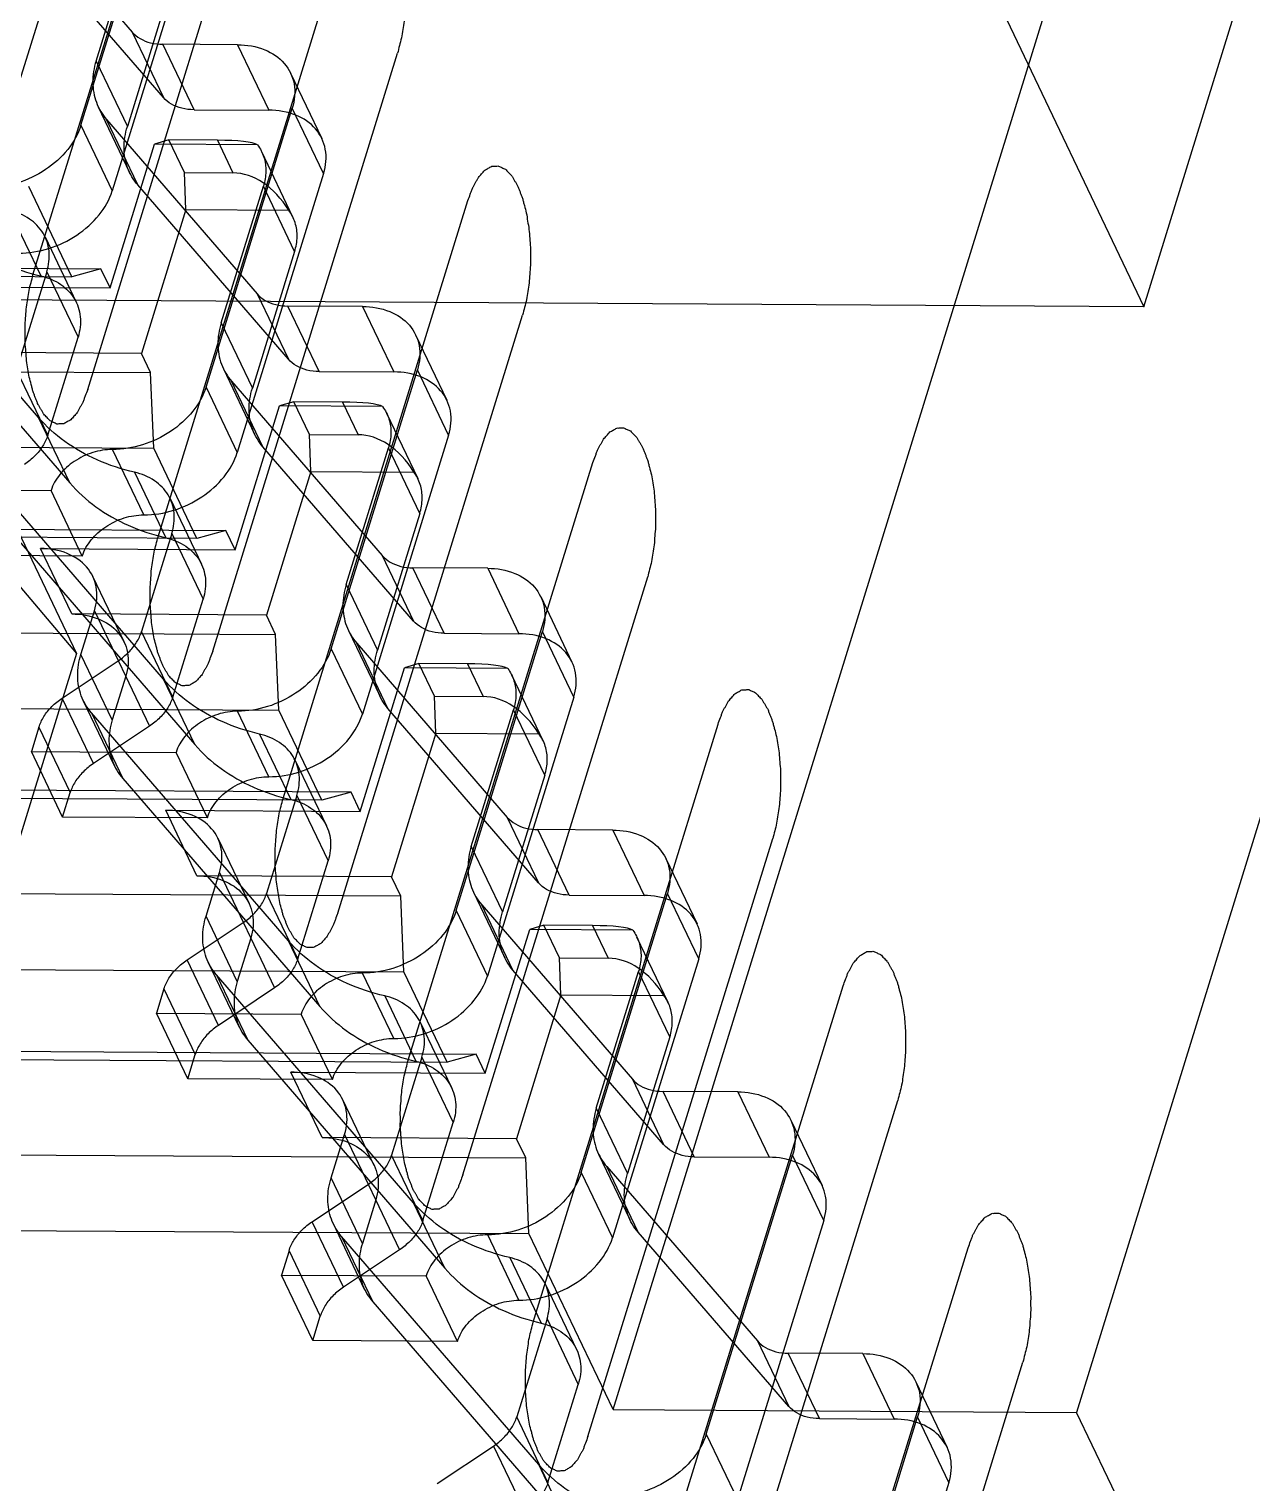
# Model space of a CAD drawing. Header units: millimetres. Extents: x 753 to 1632, y 352 to 973.
# Drawn here: x 1229.919 to 1232.242, y 770.289 to 773.05 of the extents above; entities that cross this region are included whole.
import ezdxf

# ---------------------------------------------------------------- set-up
doc = ezdxf.new("R2010")
doc.units = ezdxf.units.MM
doc.header["$LTSCALE"] = 30.734
doc.layers.get('0').update_dxf_attribs({"linetype": 'CONTINUOUS'})
doc.layers.add('CURVES', color=7, linetype='CONTINUOUS')

msp = doc.modelspace()

# ---------------------------------------------------------------- linework, layer by layer
at = {"color": 6, "linetype": 'Continuous'}
for p, q in [((1225.31857, 781.68507), (1230.00941, 771.86402)), ((1230.01792, 772.86768), (1230.18173, 773.39776)), ((1229.82897, 773.37598), (1230.11508, 773.04489)), ((1231.0284, 770.42807), (1231.925, 773.32946)), ((1230.17446, 772.92057), (1229.88835, 773.25166)), ((1230.0466, 772.98981), (1230.12681, 773.24936)), ((1230.24111, 773.27344), (1230.0773, 772.74336)), ((1229.97946, 773.20475), (1229.8951, 772.93175)), ((1231.73953, 773.14461), (1232.03642, 772.52303)), ((1230.18619, 773.12504), (1230.10598, 772.86549)), ((1232.03642, 772.52303), (1232.21749, 773.10898)), ((1230.11508, 773.04489), (1230.17446, 772.92057)), ((1230.31535, 773.02071), (1230.17331, 773.02155)), ((1230.23268, 772.89724), (1230.17331, 773.02155)), ((1230.31535, 773.02071), (1230.37473, 772.89639)), ((1230.0466, 772.98981), (1230.10598, 772.86549)), ((1230.41598, 772.96701), (1230.47536, 772.8427)), ((1230.05088, 772.90251), (1230.11025, 772.7782)), ((1230.23268, 772.89724), (1230.37473, 772.89639)), ((1230.25543, 772.37041), (1230.41924, 772.90049)), ((1230.47862, 772.77618), (1230.41924, 772.90049)), ((1230.01792, 772.86768), (1230.0773, 772.74336)), ((1230.06648, 772.87871), (1230.35259, 772.54762)), ((1230.12586, 772.75439), (1230.06648, 772.87871)), ((1230.18454, 772.83989), (1230.1576, 772.8318)), ((1230.27692, 772.83934), (1230.18454, 772.83989)), ((1230.21423, 772.77773), (1230.18454, 772.83989)), ((1230.27692, 772.83934), (1230.30661, 772.77718)), ((1230.07323, 772.5588), (1230.1576, 772.8318)), ((1230.35324, 772.83064), (1230.1576, 772.8318)), ((1230.42049, 772.69325), (1230.36112, 772.81757)), ((1230.41197, 772.4233), (1230.12586, 772.75439)), ((1230.21423, 772.77773), (1230.30661, 772.77718)), ((1230.21697, 772.70748), (1230.21423, 772.77773)), ((1230.28411, 772.49254), (1230.36432, 772.75209)), ((1230.47862, 772.77618), (1230.31481, 772.2461)), ((1230.4237, 772.62778), (1230.36432, 772.75209)), ((1229.93718, 772.31276), (1229.56277, 772.74604)), ((1230.00056, 772.58003), (1229.91864, 772.75153)), ((1229.88216, 772.70579), (1229.94153, 772.58147)), ((1230.21697, 772.70748), (1230.13261, 772.43448)), ((1230.21697, 772.70748), (1230.41262, 772.70632)), ((1229.94967, 772.65588), (1230.00905, 772.53156)), ((1223.64277, 772.61784), (1230.00056, 772.58003)), ((1223.69799, 772.63315), (1230.05578, 772.59533)), ((1229.62215, 772.62172), (1229.99656, 772.18845)), ((1230.4237, 772.62778), (1230.34349, 772.36822)), ((1229.95292, 772.58936), (1229.89539, 772.40318)), ((1229.95292, 772.58936), (1230.0123, 772.46504)), ((1230.05578, 772.59533), (1230.00056, 772.58003)), ((1230.07323, 772.5588), (1230.05578, 772.59533)), ((1232.03642, 772.52303), (1224.94723, 772.56519)), ((1229.70374, 772.561), (1230.07323, 772.5588)), ((1230.35259, 772.54762), (1230.41197, 772.4233)), ((1230.55287, 772.52344), (1230.41082, 772.52429)), ((1230.47019, 772.39997), (1230.41082, 772.52429)), ((1230.55287, 772.52344), (1230.61224, 772.39912)), ((1230.28411, 772.49254), (1230.34349, 772.36822)), ((1229.95477, 772.27886), (1230.0123, 772.46504)), ((1230.65349, 772.46975), (1230.71287, 772.34543)), ((1223.79227, 772.43576), (1230.15006, 772.39795)), ((1230.13261, 772.43448), (1229.76312, 772.43668)), ((1230.15006, 772.39795), (1230.13261, 772.43448)), ((1229.95477, 772.27886), (1229.89539, 772.40318)), ((1230.15615, 772.25426), (1230.15006, 772.39795)), ((1230.28839, 772.40524), (1230.34776, 772.28093)), ((1230.47019, 772.39997), (1230.61224, 772.39912)), ((1230.49294, 771.87314), (1230.65675, 772.40322)), ((1230.71613, 772.27891), (1230.65675, 772.40322)), ((1230.25543, 772.37041), (1230.31481, 772.2461)), ((1230.30399, 772.38144), (1230.5901, 772.05035)), ((1230.36337, 772.25712), (1230.30399, 772.38144)), ((1230.42206, 772.34262), (1230.39511, 772.33453)), ((1230.51443, 772.34207), (1230.42206, 772.34262)), ((1230.45174, 772.28046), (1230.42206, 772.34262)), ((1230.51443, 772.34207), (1230.54412, 772.27991)), ((1229.99656, 772.18845), (1229.93718, 772.31276)), ((1230.31074, 772.06153), (1230.39511, 772.33453)), ((1230.59076, 772.33337), (1230.39511, 772.33453)), ((1230.658, 772.19598), (1230.59863, 772.3203)), ((1223.79836, 772.29208), (1230.15615, 772.25426)), ((1230.64948, 771.92603), (1230.36337, 772.25712)), ((1230.45174, 772.28046), (1230.54412, 772.27991)), ((1230.45449, 772.21021), (1230.45174, 772.28046)), ((1230.52162, 771.99527), (1230.60183, 772.25482)), ((1230.71613, 772.27891), (1230.55232, 771.74883)), ((1230.66121, 772.13051), (1230.60183, 772.25482)), ((1230.17469, 771.8155), (1229.80028, 772.24877)), ((1230.13714, 772.12755), (1230.07777, 772.25187)), ((1230.23807, 772.08276), (1230.15615, 772.25426)), ((1230.11967, 772.20852), (1230.17904, 772.08421)), ((1230.45449, 772.21021), (1230.37012, 771.93721)), ((1230.45449, 772.21021), (1230.65013, 772.20905)), ((1229.68617, 772.17533), (1229.96104, 772.1737)), ((1230.02048, 772.04951), (1229.96111, 772.17383)), ((1230.18718, 772.15861), (1230.24656, 772.0343)), ((1230.23807, 772.08276), (1223.88028, 772.12058)), ((1223.9355, 772.13588), (1230.29329, 772.09806)), ((1229.85966, 772.12445), (1230.23407, 771.69118)), ((1230.66121, 772.13051), (1230.581, 771.87096)), ((1230.19043, 772.09209), (1230.1329, 771.90591)), ((1230.19043, 772.09209), (1230.24981, 771.96777)), ((1230.29329, 772.09806), (1230.23807, 772.08276)), ((1230.31074, 772.06153), (1230.29329, 772.09806)), ((1229.94126, 772.06373), (1230.31074, 772.06153)), ((1230.00063, 771.93941), (1229.94126, 772.06373)), ((1230.02041, 772.04938), (1229.74554, 772.05102)), ((1230.5901, 772.05035), (1230.64948, 771.92603)), ((1229.87396, 772.02452), (1230.00941, 771.86402)), ((1230.09968, 771.88656), (1230.0403, 772.01088)), ((1230.79038, 772.02617), (1230.64833, 772.02702)), ((1230.70771, 771.9027), (1230.64833, 772.02702)), ((1230.79038, 772.02617), (1230.84975, 771.90186)), ((1230.52162, 771.99527), (1230.581, 771.87096)), ((1230.19228, 771.78159), (1230.24981, 771.96777)), ((1230.891, 771.97248), (1230.95038, 771.84816)), ((1224.02978, 771.93849), (1230.38757, 771.90068)), ((1230.37012, 771.93721), (1230.00063, 771.93941)), ((1230.01792, 771.8626), (1230.0435, 771.9454)), ((1230.0435, 771.9454), (1230.14811, 771.72636)), ((1230.38757, 771.90068), (1230.37012, 771.93721)), ((1230.19228, 771.78159), (1230.1329, 771.90591)), ((1230.39367, 771.75699), (1230.38757, 771.90068)), ((1230.5259, 771.90798), (1230.58528, 771.78366)), ((1230.70771, 771.9027), (1230.84975, 771.90186)), ((1230.73045, 771.37588), (1230.89426, 771.90596)), ((1230.95364, 771.78164), (1230.89426, 771.90596)), ((1230.49294, 771.87314), (1230.55232, 771.74883)), ((1230.5415, 771.88417), (1230.82761, 771.55308)), ((1230.60088, 771.75986), (1230.5415, 771.88417)), ((1230.00941, 771.86402), (1229.83271, 771.29219)), ((1229.98215, 771.77957), (1230.08873, 771.85068)), ((1230.07729, 771.73828), (1230.01792, 771.8626)), ((1230.65957, 771.84535), (1230.63262, 771.83726)), ((1230.75194, 771.8448), (1230.65957, 771.84535)), ((1230.68926, 771.78319), (1230.65957, 771.84535)), ((1230.75194, 771.8448), (1230.78163, 771.78264)), ((1230.10288, 771.82109), (1230.07729, 771.73828)), ((1230.23407, 771.69118), (1230.17469, 771.8155)), ((1230.54826, 771.56426), (1230.63262, 771.83726)), ((1230.82827, 771.8361), (1230.63262, 771.83726)), ((1230.89552, 771.69871), (1230.83614, 771.82303)), ((1224.03588, 771.79481), (1230.39367, 771.75699)), ((1230.04153, 771.65525), (1229.98215, 771.77957)), ((1230.08157, 771.65099), (1230.02219, 771.7753)), ((1230.88699, 771.42876), (1230.60088, 771.75986)), ((1230.68926, 771.78319), (1230.78163, 771.78264)), ((1230.692, 771.71295), (1230.68926, 771.78319)), ((1230.95364, 771.78164), (1230.78983, 771.25156)), ((1230.4122, 771.31823), (1230.03779, 771.7515)), ((1230.03779, 771.7515), (1230.09717, 771.62718)), ((1230.37465, 771.63028), (1230.31528, 771.7546)), ((1230.47558, 771.58549), (1230.39367, 771.75699)), ((1230.75914, 771.498), (1230.83934, 771.75756)), ((1230.89872, 771.63324), (1230.83934, 771.75756)), ((1229.93798, 771.72434), (1229.92368, 771.67807)), ((1229.93798, 771.72434), (1229.99736, 771.60002)), ((1230.14811, 771.72636), (1230.04153, 771.65525)), ((1230.35718, 771.71125), (1230.41656, 771.58694)), ((1230.692, 771.71295), (1230.60763, 771.43994)), ((1230.692, 771.71295), (1230.88764, 771.71178)), ((1229.92368, 771.67807), (1230.19855, 771.67643)), ((1229.98306, 771.55375), (1229.92368, 771.67807)), ((1230.258, 771.55224), (1230.19862, 771.67656)), ((1230.42469, 771.66134), (1230.48407, 771.53703)), ((1230.47558, 771.58549), (1224.11779, 771.62331)), ((1230.53081, 771.60079), (1224.17302, 771.63861)), ((1230.09717, 771.62718), (1230.47158, 771.19391)), ((1230.89872, 771.63324), (1230.81851, 771.37369)), ((1229.98306, 771.55375), (1229.99736, 771.60002)), ((1230.42795, 771.59482), (1230.37041, 771.40864)), ((1230.42795, 771.59482), (1230.48732, 771.47051)), ((1230.53081, 771.60079), (1230.47558, 771.58549)), ((1230.54826, 771.56426), (1230.53081, 771.60079)), ((1230.17877, 771.56646), (1230.54826, 771.56426)), ((1230.23814, 771.44214), (1230.17877, 771.56646)), ((1232.26954, 771.5911), (1231.90852, 770.42283)), ((1230.25793, 771.55211), (1229.98306, 771.55375)), ((1230.82761, 771.55308), (1230.88699, 771.42876)), ((1230.27781, 771.51361), (1230.33719, 771.38929)), ((1231.02789, 771.5289), (1230.88584, 771.52975)), ((1230.94522, 771.40543), (1230.88584, 771.52975)), ((1231.02789, 771.5289), (1231.08727, 771.40459)), ((1230.75914, 771.498), (1230.81851, 771.37369)), ((1230.42979, 771.28432), (1230.48732, 771.47051)), ((1231.12852, 771.47521), (1231.18789, 771.35089)), ((1230.62508, 771.40341), (1224.26729, 771.44123)), ((1230.60763, 771.43994), (1230.23814, 771.44214)), ((1230.25543, 771.36533), (1230.28102, 771.44814)), ((1230.28102, 771.44814), (1230.38562, 771.22909)), ((1230.62508, 771.40341), (1230.60763, 771.43994)), ((1230.42979, 771.28432), (1230.37041, 771.40864)), ((1230.63118, 771.25972), (1230.62508, 771.40341)), ((1230.76341, 771.41071), (1230.82279, 771.28639)), ((1230.94522, 771.40543), (1231.08727, 771.40459)), ((1230.96796, 770.87861), (1231.13177, 771.40869)), ((1231.19115, 771.28437), (1231.13177, 771.40869)), ((1230.73045, 771.37588), (1230.78983, 771.25156)), ((1230.77901, 771.3869), (1231.06512, 771.05581)), ((1230.83839, 771.26259), (1230.77901, 771.3869)), ((1230.21966, 771.2823), (1230.32624, 771.35341)), ((1230.3148, 771.24101), (1230.25543, 771.36533)), ((1230.89708, 771.34808), (1230.87013, 771.33999)), ((1230.98945, 771.34753), (1230.89708, 771.34808)), ((1230.92677, 771.28592), (1230.89708, 771.34808)), ((1230.98945, 771.34753), (1231.01914, 771.28537)), ((1230.34039, 771.32382), (1230.3148, 771.24101)), ((1230.47158, 771.19391), (1230.4122, 771.31823)), ((1230.78577, 771.06699), (1230.87013, 771.33999)), ((1231.06578, 771.33883), (1230.87013, 771.33999)), ((1231.13303, 771.20144), (1231.07365, 771.32576)), ((1224.27339, 771.29754), (1230.63118, 771.25972)), ((1230.27904, 771.15798), (1230.21966, 771.2823)), ((1230.31908, 771.15372), (1230.2597, 771.27803)), ((1231.1245, 770.93149), (1230.83839, 771.26259)), ((1230.92677, 771.28592), (1231.01914, 771.28537)), ((1230.92951, 771.21568), (1230.92677, 771.28592)), ((1231.19115, 771.28437), (1231.02734, 770.75429)), ((1230.64971, 770.82096), (1230.2753, 771.25423)), ((1230.2753, 771.25423), (1230.33468, 771.12991)), ((1230.61217, 771.13302), (1230.55279, 771.25733)), ((1230.71309, 771.08822), (1230.63118, 771.25972)), ((1230.99665, 771.00074), (1231.07685, 771.26029)), ((1231.13623, 771.13597), (1231.07685, 771.26029)), ((1230.17549, 771.22707), (1230.16119, 771.1808)), ((1230.17549, 771.22707), (1230.23487, 771.10275)), ((1230.38562, 771.22909), (1230.27904, 771.15798)), ((1230.59469, 771.21399), (1230.65407, 771.08967)), ((1230.92951, 771.21568), (1230.84514, 770.94268)), ((1230.92951, 771.21568), (1231.12516, 771.21451)), ((1230.16119, 771.1808), (1230.43606, 771.17916)), ((1230.22057, 771.05648), (1230.16119, 771.1808)), ((1230.49551, 771.05497), (1230.43613, 771.17929)), ((1230.6622, 771.16408), (1230.72158, 771.03976)), ((1224.3553, 771.12604), (1230.71309, 771.08822)), ((1224.41053, 771.14134), (1230.76832, 771.10353)), ((1230.33468, 771.12991), (1230.70909, 770.69664)), ((1231.13623, 771.13597), (1231.05602, 770.87642)), ((1230.22057, 771.05648), (1230.23487, 771.10275)), ((1230.66546, 771.09755), (1230.60792, 770.91137)), ((1230.66546, 771.09755), (1230.72483, 770.97324)), ((1230.76832, 771.10353), (1230.71309, 771.08822)), ((1230.78577, 771.06699), (1230.76832, 771.10353)), ((1230.41628, 771.06919), (1230.78577, 771.06699)), ((1230.47566, 770.94487), (1230.41628, 771.06919)), ((1230.49544, 771.05485), (1230.22057, 771.05648)), ((1231.06512, 771.05581), (1231.1245, 770.93149)), ((1230.5747, 770.89202), (1230.51532, 771.01634)), ((1231.2654, 771.03164), (1231.12335, 771.03248)), ((1231.18273, 770.90816), (1231.12335, 771.03248)), ((1231.2654, 771.03164), (1231.32478, 770.90732)), ((1230.99665, 771.00074), (1231.05602, 770.87642)), ((1230.6673, 770.78705), (1230.72483, 770.97324)), ((1231.36603, 770.97794), (1231.4254, 770.85362)), ((1224.5048, 770.94396), (1230.86259, 770.90614)), ((1230.84514, 770.94268), (1230.47566, 770.94487)), ((1230.49294, 770.86806), (1230.51853, 770.95087)), ((1230.51853, 770.95087), (1230.62313, 770.73183)), ((1230.86259, 770.90614), (1230.84514, 770.94268)), ((1230.6673, 770.78705), (1230.60792, 770.91137)), ((1230.86869, 770.76245), (1230.86259, 770.90614)), ((1231.00092, 770.91344), (1231.0603, 770.78912)), ((1231.18273, 770.90816), (1231.32478, 770.90732)), ((1231.20548, 770.38134), (1231.36928, 770.91142)), ((1231.42866, 770.7871), (1231.36928, 770.91142)), ((1230.96796, 770.87861), (1231.02734, 770.75429)), ((1231.01652, 770.88964), (1231.30263, 770.55854)), ((1231.0759, 770.76532), (1231.01652, 770.88964)), ((1230.45717, 770.78503), (1230.56375, 770.85614)), ((1230.55232, 770.74375), (1230.49294, 770.86806)), ((1230.5779, 770.82655), (1230.55232, 770.74375)), ((1230.70909, 770.69664), (1230.64971, 770.82096)), ((1224.5109, 770.80027), (1230.86869, 770.76245)), ((1230.51655, 770.66071), (1230.45717, 770.78503)), ((1230.55659, 770.65645), (1230.49721, 770.78077)), ((1231.36201, 770.43423), (1231.0759, 770.76532)), ((1231.42866, 770.7871), (1231.26485, 770.25702)), ((1230.88722, 770.32369), (1230.51281, 770.75696)), ((1230.51281, 770.75696), (1230.57219, 770.63264)), ((1230.84968, 770.63575), (1230.7903, 770.76007)), ((1231.0284, 770.42807), (1230.86869, 770.76245)), ((1230.413, 770.7298), (1230.3987, 770.68353)), ((1230.413, 770.7298), (1230.47238, 770.60549)), ((1230.62313, 770.73183), (1230.51655, 770.66071)), ((1230.8322, 770.71672), (1230.89158, 770.5924)), ((1230.3987, 770.68353), (1230.67357, 770.68189)), ((1230.45808, 770.55921), (1230.3987, 770.68353)), ((1230.73302, 770.55771), (1230.67364, 770.68202)), ((1230.89971, 770.66681), (1230.95909, 770.54249)), ((1230.57219, 770.63264), (1230.9466, 770.19937)), ((1230.45808, 770.55921), (1230.47238, 770.60549)), ((1230.90297, 770.60029), (1230.84543, 770.4141)), ((1230.90297, 770.60029), (1230.96235, 770.47597)), ((1230.73295, 770.55758), (1230.45808, 770.55921)), ((1231.30263, 770.55854), (1231.36201, 770.43423)), ((1231.50291, 770.53437), (1231.36086, 770.53521)), ((1231.42024, 770.41089), (1231.36086, 770.53521)), ((1231.50291, 770.53437), (1231.56229, 770.41005)), ((1230.90481, 770.28979), (1230.96235, 770.47597)), ((1231.60354, 770.48067), (1231.66292, 770.35635)), ((1230.90481, 770.28979), (1230.84543, 770.4141)), ((1231.0284, 770.42807), (1231.90852, 770.42283)), ((1231.42024, 770.41089), (1231.56229, 770.41005)), ((1231.44299, 769.88407), (1231.60679, 770.41415)), ((1231.66617, 770.28983), (1231.60679, 770.41415)), ((1231.99759, 770.23636), (1231.90852, 770.42283)), ((1231.20548, 770.38134), (1231.26485, 770.25702)), ((1230.69468, 770.28776), (1230.80126, 770.35887)), ((1230.80126, 770.35887), (1230.86064, 770.23456)), ((1230.9466, 770.19937), (1230.88722, 770.32369)), ((1231.66617, 770.28983), (1231.50236, 769.75975))]:
    msp.add_line(p, q, dxfattribs=at)
for centre, major_axis, ratio, start_param, end_param in [((1230.19607, 772.81508), (0.16041, 0.01172), 0.1325221, 0.1918751, 1.0329437), ((1230.31483, 772.56644), (-0.01538, 0.2105), 0.6553394, -0.8928279, -0.0517592), ((1230.43358, 772.31781), (0.16041, 0.01172), 0.1325221, 0.1918751, 1.0329437), ((1230.55234, 772.06917), (-0.01538, 0.2105), 0.6553394, -0.8928279, -0.0517592), ((1230.6711, 771.82054), (0.16041, 0.01172), 0.1325221, 0.1918751, 1.0329437), ((1230.78985, 771.5719), (-0.01538, 0.2105), 0.6553394, -0.8928279, -0.0517592), ((1230.90861, 771.32327), (0.16041, 0.01172), 0.1325221, 0.1918751, 1.0329437), ((1231.02736, 771.07464), (-0.01538, 0.2105), 0.6553394, -0.8928279, -0.0517592)]:
    msp.add_ellipse(centre, major_axis=major_axis, ratio=ratio, start_param=start_param, end_param=end_param, dxfattribs=at)
for points, start_tangent, end_tangent in [([(1230.11508, 773.04489), (1230.13036, 773.03232), (1230.15022, 773.02437), (1230.17331, 773.02155)], (0.6538397, -0.7566331), (0.9999823, -0.0059479)), ([(1230.31535, 773.02071), (1230.36679, 773.01115), (1230.40409, 772.98515), (1230.42257, 772.9466), (1230.41924, 772.90049)], (0.9999823, -0.0059479), (-0.2952474, -0.9554208)), ([(1230.0466, 772.98981), (1230.04037, 772.94923), (1230.04715, 772.91133), (1230.06648, 772.87871)], (-0.2952474, -0.9554208), (0.6538397, -0.7566331)), ([(1230.23268, 772.89724), (1230.2096, 772.90005), (1230.18974, 772.90801), (1230.17446, 772.92057)], (-0.9999823, 0.0059479), (-0.6538397, 0.7566331)), ([(1230.47862, 772.77618), (1230.48195, 772.82228), (1230.46347, 772.86083), (1230.42617, 772.88683), (1230.37473, 772.89639)], (0.2952474, 0.9554208), (-0.9999823, 0.0059479)), ([(1230.01792, 772.86768), (1229.9928, 772.82171), (1229.9506, 772.78351), (1229.8974, 772.75805), (1229.84025, 772.74914)], (-0.2952474, -0.9554208), (-0.9999823, 0.0059479)), ([(1230.12586, 772.75439), (1230.10653, 772.78701), (1230.09975, 772.82491), (1230.10598, 772.86549)], (-0.6538397, 0.7566331), (0.2952474, 0.9554208)), ([(1230.35324, 772.83064), (1230.36522, 772.80712), (1230.36899, 772.78042), (1230.36432, 772.75209)], (0.5953939, -0.803434), (-0.2952474, -0.9554208)), ([(1229.89963, 772.62482), (1229.95677, 772.63373), (1230.00998, 772.6592), (1230.05218, 772.69739), (1230.0773, 772.74336)], (0.9999823, -0.0059479), (0.2952474, 0.9554208)), ([(1229.95292, 772.58936), (1229.95725, 772.62846), (1229.94583, 772.66298), (1229.92004, 772.68967), (1229.88216, 772.70579)], (0.2952474, 0.9554208), (-0.9737332, 0.2276921)), ([(1230.4237, 772.62778), (1230.42836, 772.6561), (1230.4246, 772.68281), (1230.41262, 772.70632)], (0.2952474, 0.9554208), (-0.5953939, 0.803434)), ([(1229.75905, 772.68572), (1229.80883, 772.64024), (1229.87033, 772.60512), (1229.94153, 772.58147)], (0.6538397, -0.7566331), (0.9737332, -0.2276921)), ([(1229.94153, 772.58147), (1229.97942, 772.56536), (1230.0052, 772.53866), (1230.01662, 772.50414), (1230.0123, 772.46504)], (0.9737332, -0.2276921), (-0.2952474, -0.9554208)), ([(1230.35259, 772.54762), (1230.36787, 772.53506), (1230.38774, 772.5271), (1230.41082, 772.52429)], (0.6538397, -0.7566331), (0.9999823, -0.0059479)), ([(1230.55287, 772.52344), (1230.6043, 772.51388), (1230.6416, 772.48788), (1230.66009, 772.44933), (1230.65675, 772.40322)], (0.9999823, -0.0059479), (-0.2952474, -0.9554208)), ([(1230.28411, 772.49254), (1230.27788, 772.45196), (1230.28466, 772.41406), (1230.30399, 772.38144)], (-0.2952474, -0.9554208), (0.6538397, -0.7566331)), ([(1230.47019, 772.39997), (1230.44711, 772.40278), (1230.42725, 772.41074), (1230.41197, 772.4233)], (-0.9999823, 0.0059479), (-0.6538397, 0.7566331)), ([(1230.71613, 772.27891), (1230.71946, 772.32501), (1230.70098, 772.36356), (1230.66368, 772.38957), (1230.61224, 772.39912)], (0.2952474, 0.9554208), (-0.9999823, 0.0059479)), ([(1230.25543, 772.37041), (1230.23031, 772.32444), (1230.18811, 772.28625), (1230.13491, 772.26078), (1230.07777, 772.25187)], (-0.2952474, -0.9554208), (-0.9999823, 0.0059479)), ([(1230.36337, 772.25712), (1230.34404, 772.28974), (1230.33726, 772.32764), (1230.34349, 772.36822)], (-0.6538397, 0.7566331), (0.2952474, 0.9554208)), ([(1230.11967, 772.20852), (1230.04846, 772.23216), (1229.98697, 772.26729), (1229.93718, 772.31276)], (-0.9737332, 0.2276921), (-0.6538397, 0.7566331)), ([(1230.59076, 772.33337), (1230.60273, 772.30985), (1230.6065, 772.28315), (1230.60183, 772.25482)], (0.5953939, -0.803434), (-0.2952474, -0.9554208)), ([(1229.95477, 772.27886), (1229.94535, 772.25861), (1229.93029, 772.23977), (1229.91059, 772.22363)], (-0.2952474, -0.9554208), (-0.8318392, -0.5550168)), ([(1230.07777, 772.25187), (1230.04025, 772.24602), (1230.00528, 772.22926), (1229.97759, 772.20416), (1229.96104, 772.17376)], (-0.9999823, 0.0059479), (-0.2918388, -0.9564675)), ([(1230.13714, 772.12755), (1230.19429, 772.13647), (1230.24749, 772.16193), (1230.28969, 772.20012), (1230.31481, 772.2461)], (0.9999823, -0.0059479), (0.2952474, 0.9554208)), ([(1230.19043, 772.09209), (1230.19476, 772.13119), (1230.18334, 772.16571), (1230.15755, 772.1924), (1230.11967, 772.20852)], (0.2952474, 0.9554208), (-0.9737332, 0.2276921)), ([(1230.66121, 772.13051), (1230.66588, 772.15883), (1230.66211, 772.18554), (1230.65013, 772.20905)], (0.2952474, 0.9554208), (-0.5953939, 0.803434)), ([(1229.99656, 772.18845), (1230.04634, 772.14297), (1230.10784, 772.10785), (1230.17904, 772.08421)], (0.6538397, -0.7566331), (0.9737332, -0.2276921)), ([(1230.02042, 772.04945), (1230.03712, 772.08003), (1230.06496, 772.10514), (1230.09989, 772.12179), (1230.13714, 772.12755)], (0.2918388, 0.9564675), (0.9999823, -0.0059479)), ([(1230.0435, 771.9454), (1230.04679, 771.99078), (1230.02859, 772.02873), (1229.99188, 772.05432), (1229.94126, 772.06373)], (0.2952474, 0.9554208), (-0.9999823, 0.0059479)), ([(1230.17904, 772.08421), (1230.21693, 772.06809), (1230.24272, 772.04139), (1230.25413, 772.00687), (1230.24981, 771.96777)], (0.9737332, -0.2276921), (-0.2952474, -0.9554208)), ([(1230.5901, 772.05035), (1230.60538, 772.03779), (1230.62525, 772.02983), (1230.64833, 772.02702)], (0.6538397, -0.7566331), (0.9999823, -0.0059479)), ([(1230.79038, 772.02617), (1230.84181, 772.01661), (1230.87911, 771.99061), (1230.8976, 771.95206), (1230.89426, 771.90596)], (0.9999823, -0.0059479), (-0.2952474, -0.9554208)), ([(1230.52162, 771.99527), (1230.51539, 771.95469), (1230.52217, 771.91679), (1230.5415, 771.88417)], (-0.2952474, -0.9554208), (0.6538397, -0.7566331)), ([(1230.00063, 771.93941), (1230.05126, 771.93), (1230.08797, 771.90441), (1230.10616, 771.86646), (1230.10288, 771.82109)], (0.9999823, -0.0059479), (-0.2952474, -0.9554208)), ([(1230.70771, 771.9027), (1230.68462, 771.90551), (1230.66476, 771.91347), (1230.64948, 771.92603)], (-0.9999823, 0.0059479), (-0.6538397, 0.7566331)), ([(1230.08873, 771.85068), (1230.10842, 771.86681), (1230.12349, 771.88565), (1230.1329, 771.90591)], (0.8318392, 0.5550168), (0.2952474, 0.9554208)), ([(1230.95364, 771.78164), (1230.95697, 771.82774), (1230.93849, 771.8663), (1230.90119, 771.8923), (1230.84975, 771.90186)], (0.2952474, 0.9554208), (-0.9999823, 0.0059479)), ([(1230.49294, 771.87314), (1230.46782, 771.82717), (1230.42562, 771.78898), (1230.37242, 771.76352), (1230.31528, 771.7546)], (-0.2952474, -0.9554208), (-0.9999823, 0.0059479)), ([(1230.60088, 771.75986), (1230.58155, 771.79247), (1230.57477, 771.83037), (1230.581, 771.87096)], (-0.6538397, 0.7566331), (0.2952474, 0.9554208)), ([(1230.03779, 771.7515), (1230.01846, 771.78412), (1230.01168, 771.82202), (1230.01792, 771.8626)], (-0.6538397, 0.7566331), (0.2952474, 0.9554208)), ([(1230.35718, 771.71125), (1230.28597, 771.7349), (1230.22448, 771.77002), (1230.17469, 771.8155)], (-0.9737332, 0.2276921), (-0.6538397, 0.7566331)), ([(1230.82827, 771.8361), (1230.84024, 771.81259), (1230.84401, 771.78588), (1230.83934, 771.75756)], (0.5953939, -0.803434), (-0.2952474, -0.9554208)), ([(1229.93798, 771.72434), (1229.94739, 771.74459), (1229.96246, 771.76343), (1229.98215, 771.77957)], (0.2952474, 0.9554208), (0.8318392, 0.5550168)), ([(1230.19228, 771.78159), (1230.18287, 771.76134), (1230.1678, 771.7425), (1230.14811, 771.72636)], (-0.2952474, -0.9554208), (-0.8318392, -0.5550168)), ([(1230.07729, 771.73828), (1230.07106, 771.6977), (1230.07784, 771.6598), (1230.09717, 771.62718)], (-0.2952474, -0.9554208), (0.6538397, -0.7566331)), ([(1230.31528, 771.7546), (1230.27777, 771.74875), (1230.24279, 771.73199), (1230.2151, 771.70689), (1230.19855, 771.6765)], (-0.9999823, 0.0059479), (-0.2918388, -0.9564675)), ([(1230.37465, 771.63028), (1230.4318, 771.6392), (1230.485, 771.66466), (1230.5272, 771.70285), (1230.55232, 771.74883)], (0.9999823, -0.0059479), (0.2952474, 0.9554208)), ([(1230.42795, 771.59482), (1230.43227, 771.63392), (1230.42085, 771.66844), (1230.39506, 771.69514), (1230.35718, 771.71125)], (0.2952474, 0.9554208), (-0.9737332, 0.2276921)), ([(1230.89872, 771.63324), (1230.90339, 771.66156), (1230.89962, 771.68827), (1230.88764, 771.71178)], (0.2952474, 0.9554208), (-0.5953939, 0.803434)), ([(1230.23407, 771.69118), (1230.28386, 771.64571), (1230.34535, 771.61058), (1230.41656, 771.58694)], (0.6538397, -0.7566331), (0.9737332, -0.2276921)), ([(1230.04153, 771.65525), (1230.02184, 771.63912), (1230.00677, 771.62028), (1229.99736, 771.60002)], (-0.8318392, -0.5550168), (-0.2952474, -0.9554208)), ([(1230.25793, 771.55218), (1230.27463, 771.58276), (1230.30247, 771.60787), (1230.3374, 771.62452), (1230.37465, 771.63028)], (0.2918388, 0.9564675), (0.9999823, -0.0059479)), ([(1230.28102, 771.44814), (1230.2843, 771.49351), (1230.2661, 771.53146), (1230.22939, 771.55705), (1230.17877, 771.56646)], (0.2952474, 0.9554208), (-0.9999823, 0.0059479)), ([(1230.41656, 771.58694), (1230.45444, 771.57082), (1230.48023, 771.54412), (1230.49165, 771.5096), (1230.48732, 771.47051)], (0.9737332, -0.2276921), (-0.2952474, -0.9554208)), ([(1230.82761, 771.55308), (1230.8429, 771.54052), (1230.86276, 771.53256), (1230.88584, 771.52975)], (0.6538397, -0.7566331), (0.9999823, -0.0059479)), ([(1231.02789, 771.5289), (1231.07932, 771.51935), (1231.11662, 771.49334), (1231.13511, 771.45479), (1231.13177, 771.40869)], (0.9999823, -0.0059479), (-0.2952474, -0.9554208)), ([(1230.75914, 771.498), (1230.7529, 771.45742), (1230.75968, 771.41952), (1230.77901, 771.3869)], (-0.2952474, -0.9554208), (0.6538397, -0.7566331)), ([(1230.23814, 771.44214), (1230.28877, 771.43273), (1230.32548, 771.40714), (1230.34368, 771.36919), (1230.34039, 771.32382)], (0.9999823, -0.0059479), (-0.2952474, -0.9554208)), ([(1230.94522, 771.40543), (1230.92214, 771.40824), (1230.90227, 771.4162), (1230.88699, 771.42876)], (-0.9999823, 0.0059479), (-0.6538397, 0.7566331)), ([(1230.32624, 771.35341), (1230.34593, 771.36955), (1230.361, 771.38839), (1230.37041, 771.40864)], (0.8318392, 0.5550168), (0.2952474, 0.9554208)), ([(1231.19115, 771.28437), (1231.19449, 771.33047), (1231.176, 771.36903), (1231.1387, 771.39503), (1231.08727, 771.40459)], (0.2952474, 0.9554208), (-0.9999823, 0.0059479)), ([(1230.73045, 771.37588), (1230.70534, 771.3299), (1230.66313, 771.29171), (1230.60993, 771.26625), (1230.55279, 771.25733)], (-0.2952474, -0.9554208), (-0.9999823, 0.0059479)), ([(1230.83839, 771.26259), (1230.81906, 771.29521), (1230.81228, 771.3331), (1230.81851, 771.37369)], (-0.6538397, 0.7566331), (0.2952474, 0.9554208)), ([(1230.2753, 771.25423), (1230.25597, 771.28685), (1230.24919, 771.32475), (1230.25543, 771.36533)], (-0.6538397, 0.7566331), (0.2952474, 0.9554208)), ([(1230.59469, 771.21399), (1230.52348, 771.23763), (1230.46199, 771.27275), (1230.4122, 771.31823)], (-0.9737332, 0.2276921), (-0.6538397, 0.7566331)), ([(1231.06578, 771.33883), (1231.07775, 771.31532), (1231.08152, 771.28861), (1231.07685, 771.26029)], (0.5953939, -0.803434), (-0.2952474, -0.9554208)), ([(1230.17549, 771.22707), (1230.1849, 771.24733), (1230.19997, 771.26617), (1230.21966, 771.2823)], (0.2952474, 0.9554208), (0.8318392, 0.5550168)), ([(1230.42979, 771.28432), (1230.42038, 771.26407), (1230.40531, 771.24523), (1230.38562, 771.22909)], (-0.2952474, -0.9554208), (-0.8318392, -0.5550168)), ([(1230.3148, 771.24101), (1230.30857, 771.20043), (1230.31535, 771.16253), (1230.33468, 771.12991)], (-0.2952474, -0.9554208), (0.6538397, -0.7566331)), ([(1230.55279, 771.25733), (1230.51528, 771.25148), (1230.4803, 771.23472), (1230.45261, 771.20963), (1230.43606, 771.17923)], (-0.9999823, 0.0059479), (-0.2918388, -0.9564675)), ([(1230.61217, 771.13302), (1230.66931, 771.14193), (1230.72251, 771.16739), (1230.76471, 771.20559), (1230.78983, 771.25156)], (0.9999823, -0.0059479), (0.2952474, 0.9554208)), ([(1230.66546, 771.09755), (1230.66978, 771.13665), (1230.65836, 771.17117), (1230.63257, 771.19787), (1230.59469, 771.21399)], (0.2952474, 0.9554208), (-0.9737332, 0.2276921)), ([(1231.13623, 771.13597), (1231.1409, 771.16429), (1231.13713, 771.191), (1231.12516, 771.21451)], (0.2952474, 0.9554208), (-0.5953939, 0.803434)), ([(1230.47158, 771.19391), (1230.52137, 771.14844), (1230.58286, 771.11331), (1230.65407, 771.08967)], (0.6538397, -0.7566331), (0.9737332, -0.2276921)), ([(1230.27904, 771.15798), (1230.25935, 771.14185), (1230.24428, 771.12301), (1230.23487, 771.10275)], (-0.8318392, -0.5550168), (-0.2952474, -0.9554208)), ([(1230.49544, 771.05491), (1230.51214, 771.08549), (1230.53998, 771.1106), (1230.57491, 771.12725), (1230.61217, 771.13302)], (0.2918388, 0.9564675), (0.9999823, -0.0059479)), ([(1230.51853, 770.95087), (1230.52181, 770.99624), (1230.50362, 771.03419), (1230.4669, 771.05978), (1230.41628, 771.06919)], (0.2952474, 0.9554208), (-0.9999823, 0.0059479)), ([(1230.65407, 771.08967), (1230.69195, 771.07355), (1230.71774, 771.04685), (1230.72916, 771.01233), (1230.72483, 770.97324)], (0.9737332, -0.2276921), (-0.2952474, -0.9554208)), ([(1231.06512, 771.05581), (1231.08041, 771.04325), (1231.10027, 771.03529), (1231.12335, 771.03248)], (0.6538397, -0.7566331), (0.9999823, -0.0059479)), ([(1231.2654, 771.03164), (1231.31683, 771.02208), (1231.35413, 770.99608), (1231.37262, 770.95752), (1231.36928, 770.91142)], (0.9999823, -0.0059479), (-0.2952474, -0.9554208)), ([(1230.99665, 771.00074), (1230.99041, 770.96015), (1230.99719, 770.92225), (1231.01652, 770.88964)], (-0.2952474, -0.9554208), (0.6538397, -0.7566331)), ([(1230.47566, 770.94487), (1230.52628, 770.93546), (1230.56299, 770.90987), (1230.58119, 770.87193), (1230.5779, 770.82655)], (0.9999823, -0.0059479), (-0.2952474, -0.9554208)), ([(1231.18273, 770.90816), (1231.15965, 770.91097), (1231.13978, 770.91893), (1231.1245, 770.93149)], (-0.9999823, 0.0059479), (-0.6538397, 0.7566331)), ([(1230.56375, 770.85614), (1230.58344, 770.87228), (1230.59851, 770.89112), (1230.60792, 770.91137)], (0.8318392, 0.5550168), (0.2952474, 0.9554208)), ([(1231.42866, 770.7871), (1231.432, 770.8332), (1231.41351, 770.87176), (1231.37621, 770.89776), (1231.32478, 770.90732)], (0.2952474, 0.9554208), (-0.9999823, 0.0059479)), ([(1230.96796, 770.87861), (1230.94285, 770.83263), (1230.90065, 770.79444), (1230.84744, 770.76898), (1230.7903, 770.76007)], (-0.2952474, -0.9554208), (-0.9999823, 0.0059479)), ([(1231.0759, 770.76532), (1231.05657, 770.79794), (1231.04979, 770.83584), (1231.05602, 770.87642)], (-0.6538397, 0.7566331), (0.2952474, 0.9554208)), ([(1230.51281, 770.75696), (1230.49348, 770.78958), (1230.4867, 770.82748), (1230.49294, 770.86806)], (-0.6538397, 0.7566331), (0.2952474, 0.9554208)), ([(1230.8322, 770.71672), (1230.76099, 770.74036), (1230.6995, 770.77549), (1230.64971, 770.82096)], (-0.9737332, 0.2276921), (-0.6538397, 0.7566331)), ([(1230.413, 770.7298), (1230.42241, 770.75006), (1230.43748, 770.7689), (1230.45717, 770.78503)], (0.2952474, 0.9554208), (0.8318392, 0.5550168)), ([(1230.6673, 770.78705), (1230.65789, 770.7668), (1230.64282, 770.74796), (1230.62313, 770.73183)], (-0.2952474, -0.9554208), (-0.8318392, -0.5550168)), ([(1230.55232, 770.74375), (1230.54608, 770.70316), (1230.55286, 770.66526), (1230.57219, 770.63264)], (-0.2952474, -0.9554208), (0.6538397, -0.7566331)), ([(1230.7903, 770.76007), (1230.75279, 770.75422), (1230.71782, 770.73745), (1230.69012, 770.71236), (1230.67357, 770.68196)], (-0.9999823, 0.0059479), (-0.2918388, -0.9564675)), ([(1230.84968, 770.63575), (1230.90682, 770.64466), (1230.96002, 770.67012), (1231.00222, 770.70832), (1231.02734, 770.75429)], (0.9999823, -0.0059479), (0.2952474, 0.9554208)), ([(1230.90297, 770.60029), (1230.90729, 770.63938), (1230.89587, 770.6739), (1230.87008, 770.7006), (1230.8322, 770.71672)], (0.2952474, 0.9554208), (-0.9737332, 0.2276921)), ([(1230.70909, 770.69664), (1230.75888, 770.65117), (1230.82037, 770.61604), (1230.89158, 770.5924)], (0.6538397, -0.7566331), (0.9737332, -0.2276921)), ([(1230.51655, 770.66071), (1230.49686, 770.64458), (1230.48179, 770.62574), (1230.47238, 770.60549)], (-0.8318392, -0.5550168), (-0.2952474, -0.9554208)), ([(1230.73295, 770.55764), (1230.74965, 770.58823), (1230.77749, 770.61333), (1230.81242, 770.62998), (1230.84968, 770.63575)], (0.2918388, 0.9564675), (0.9999823, -0.0059479)), ([(1230.89158, 770.5924), (1230.92946, 770.57628), (1230.95525, 770.54958), (1230.96667, 770.51507), (1230.96235, 770.47597)], (0.9737332, -0.2276921), (-0.2952474, -0.9554208)), ([(1231.30263, 770.55854), (1231.31792, 770.54598), (1231.33778, 770.53802), (1231.36086, 770.53521)], (0.6538397, -0.7566331), (0.9999823, -0.0059479)), ([(1231.50291, 770.53437), (1231.55434, 770.52481), (1231.59165, 770.49881), (1231.61013, 770.46025), (1231.60679, 770.41415)], (0.9999823, -0.0059479), (-0.2952474, -0.9554208)), ([(1231.42024, 770.41089), (1231.39716, 770.41371), (1231.3773, 770.42166), (1231.36201, 770.43423)], (-0.9999823, 0.0059479), (-0.6538397, 0.7566331)), ([(1230.80126, 770.35887), (1230.82095, 770.37501), (1230.83602, 770.39385), (1230.84543, 770.4141)], (0.8318392, 0.5550168), (0.2952474, 0.9554208)), ([(1231.66617, 770.28983), (1231.66951, 770.33594), (1231.65102, 770.37449), (1231.61372, 770.40049), (1231.56229, 770.41005)], (0.2952474, 0.9554208), (-0.9999823, 0.0059479)), ([(1231.20548, 770.38134), (1231.18036, 770.33537), (1231.13816, 770.29717), (1231.08495, 770.27171), (1231.02781, 770.2628)], (-0.2952474, -0.9554208), (-0.9999823, 0.0059479)), ([(1231.06971, 770.21945), (1230.99851, 770.24309), (1230.93701, 770.27822), (1230.88722, 770.32369)], (-0.9737332, 0.2276921), (-0.6538397, 0.7566331)), ([(1230.90481, 770.28979), (1230.8954, 770.26953), (1230.88033, 770.25069), (1230.86064, 770.23456)], (-0.2952474, -0.9554208), (-0.8318392, -0.5550168))]:
    msp.add_spline(points, degree=3, dxfattribs=dict(at, start_tangent=start_tangent, end_tangent=end_tangent))
at = {"layer": 'CURVES', "color": 4, "linetype": 'Continuous'}
for p, q in [((1229.92672, 772.58342), (1230.27772, 773.71925)), ((1230.03063, 772.36587), (1230.38163, 773.50169)), ((1230.16423, 772.08616), (1230.51523, 773.22198)), ((1230.26814, 771.8686), (1230.61914, 773.00442)), ((1230.40174, 771.58889), (1230.75274, 772.72471)), ((1230.50565, 771.37133), (1230.85665, 772.50716)), ((1230.63925, 771.09162), (1230.99025, 772.22744)), ((1230.74316, 770.87406), (1231.09416, 772.00989)), ((1230.87676, 770.59435), (1231.22776, 771.73017)), ((1230.98068, 770.37679), (1231.33167, 771.51262)), ((1231.11428, 770.09708), (1231.46527, 771.23291)), ((1231.21819, 769.87953), (1231.56918, 771.01535)), ((1231.35179, 769.59981), (1231.70278, 770.73564)), ((1231.4557, 769.38226), (1231.80669, 770.51808))]:
    msp.add_line(p, q, dxfattribs=at)
for points, start_tangent, end_tangent in [([(1230.51523, 773.22198), (1230.51984, 773.23426), (1230.52214, 773.2404), (1230.52445, 773.24653), (1230.52716, 773.2514), (1230.52987, 773.25627), (1230.53258, 773.26114), (1230.53529, 773.26601), (1230.53831, 773.26942), (1230.54132, 773.27284), (1230.54434, 773.27625), (1230.54735, 773.27967), (1230.55061, 773.28151), (1230.55388, 773.28336), (1230.55714, 773.2852), (1230.5604, 773.28705), (1230.56367, 773.2872), (1230.56694, 773.28734), (1230.57021, 773.28748), (1230.57348, 773.28763), (1230.57669, 773.28611), (1230.5799, 773.28459), (1230.58311, 773.28308), (1230.58633, 773.28156), (1230.58935, 773.27844), (1230.59238, 773.27532), (1230.59541, 773.2722), (1230.59844, 773.26908), (1230.60122, 773.26438), (1230.60399, 773.25968), (1230.60677, 773.25498), (1230.60954, 773.25028), (1230.61187, 773.24435), (1230.61419, 773.23841), (1230.61651, 773.23248), (1230.61883, 773.22655), (1230.62066, 773.21953), (1230.62249, 773.21252), (1230.62615, 773.19849), (1230.62868, 773.18284), (1230.63122, 773.16718), (1230.63255, 773.1502), (1230.63388, 773.13322), (1230.6339, 773.11614), (1230.63392, 773.09907), (1230.63268, 773.08226), (1230.63143, 773.06546), (1230.62896, 773.04956), (1230.62649, 773.03367), (1230.62281, 773.01905), (1230.61914, 773.00442)], (0.3514462, 0.9362081), (-0.243713, -0.9698474)), ([(1230.75274, 772.72471), (1230.75735, 772.73699), (1230.75965, 772.74313), (1230.76196, 772.74927), (1230.76467, 772.75413), (1230.76738, 772.759), (1230.77009, 772.76387), (1230.7728, 772.76874), (1230.77582, 772.77216), (1230.77883, 772.77557), (1230.78185, 772.77898), (1230.78486, 772.7824), (1230.78812, 772.78424), (1230.79139, 772.78609), (1230.79465, 772.78794), (1230.79791, 772.78978), (1230.80118, 772.78993), (1230.80445, 772.79007), (1230.80772, 772.79021), (1230.81099, 772.79036), (1230.8142, 772.78884), (1230.81742, 772.78733), (1230.82063, 772.78581), (1230.82384, 772.78429), (1230.82687, 772.78117), (1230.82989, 772.77805), (1230.83292, 772.77493), (1230.83595, 772.77181), (1230.83873, 772.76711), (1230.8415, 772.76241), (1230.84428, 772.75771), (1230.84706, 772.75302), (1230.84938, 772.74708), (1230.8517, 772.74115), (1230.85402, 772.73521), (1230.85634, 772.72928), (1230.85817, 772.72226), (1230.86, 772.71525), (1230.86366, 772.70122), (1230.86619, 772.68557), (1230.86873, 772.66992), (1230.87006, 772.65293), (1230.87139, 772.63595), (1230.87141, 772.61887), (1230.87143, 772.6018), (1230.87019, 772.58499), (1230.86894, 772.56819), (1230.86647, 772.55229), (1230.864, 772.5364), (1230.86032, 772.52178), (1230.85665, 772.50716)], (0.3514462, 0.9362081), (-0.243713, -0.9698474)), ([(1230.03063, 772.36587), (1230.02602, 772.35359), (1230.02372, 772.34745), (1230.02141, 772.34131), (1230.0187, 772.33645), (1230.01599, 772.33158), (1230.01328, 772.32671), (1230.01057, 772.32184), (1230.00755, 772.31842), (1230.00454, 772.31501), (1230.00152, 772.3116), (1229.99851, 772.30818), (1229.99525, 772.30634), (1229.99198, 772.30449), (1229.98872, 772.30264), (1229.98546, 772.3008), (1229.98219, 772.30065), (1229.97892, 772.30051), (1229.97565, 772.30037), (1229.97238, 772.30022), (1229.96917, 772.30174), (1229.96596, 772.30325), (1229.96274, 772.30477), (1229.95953, 772.30629), (1229.9565, 772.30941), (1229.95348, 772.31253), (1229.95045, 772.31565), (1229.94742, 772.31877), (1229.94464, 772.32347), (1229.94187, 772.32817), (1229.93909, 772.33287), (1229.93631, 772.33756), (1229.93399, 772.3435), (1229.93167, 772.34943), (1229.92935, 772.35537), (1229.92703, 772.3613), (1229.9252, 772.36832), (1229.92337, 772.37533), (1229.91971, 772.38936), (1229.91718, 772.40501), (1229.91464, 772.42066), (1229.91331, 772.43765), (1229.91198, 772.45463), (1229.91196, 772.47171), (1229.91194, 772.48878), (1229.91318, 772.50559), (1229.91443, 772.52239), (1229.9169, 772.53829), (1229.91937, 772.55418), (1229.92305, 772.5688), (1229.92672, 772.58342)], (-0.3514462, -0.9362081), (0.243713, 0.9698474)), ([(1230.99025, 772.22744), (1230.99486, 772.23972), (1230.99716, 772.24586), (1230.99947, 772.252), (1231.00218, 772.25687), (1231.00489, 772.26173), (1231.0076, 772.2666), (1231.01031, 772.27147), (1231.01333, 772.27489), (1231.01634, 772.2783), (1231.01936, 772.28171), (1231.02237, 772.28513), (1231.02564, 772.28697), (1231.0289, 772.28882), (1231.03216, 772.29067), (1231.03542, 772.29251), (1231.03869, 772.29266), (1231.04196, 772.2928), (1231.04523, 772.29295), (1231.0485, 772.29309), (1231.05172, 772.29157), (1231.05493, 772.29006), (1231.05814, 772.28854), (1231.06135, 772.28702), (1231.06438, 772.2839), (1231.0674, 772.28078), (1231.07043, 772.27766), (1231.07346, 772.27454), (1231.07624, 772.26984), (1231.07901, 772.26515), (1231.08179, 772.26045), (1231.08457, 772.25575), (1231.08689, 772.24981), (1231.08921, 772.24388), (1231.09153, 772.23794), (1231.09385, 772.23201), (1231.09568, 772.22499), (1231.09751, 772.21798), (1231.10117, 772.20395), (1231.10371, 772.1883), (1231.10624, 772.17265), (1231.10757, 772.15566), (1231.1089, 772.13868), (1231.10892, 772.12161), (1231.10895, 772.10453), (1231.1077, 772.08773), (1231.10645, 772.07092), (1231.10398, 772.05502), (1231.10151, 772.03913), (1231.09783, 772.02451), (1231.09416, 772.00989)], (0.3514462, 0.9362081), (-0.243713, -0.9698474)), ([(1230.26814, 771.8686), (1230.26353, 771.85632), (1230.26123, 771.85018), (1230.25892, 771.84405), (1230.25621, 771.83918), (1230.2535, 771.83431), (1230.25079, 771.82944), (1230.24808, 771.82457), (1230.24506, 771.82116), (1230.24205, 771.81774), (1230.23903, 771.81433), (1230.23602, 771.81091), (1230.23276, 771.80907), (1230.2295, 771.80722), (1230.22623, 771.80538), (1230.22297, 771.80353), (1230.2197, 771.80338), (1230.21643, 771.80324), (1230.21316, 771.8031), (1230.20989, 771.80295), (1230.20668, 771.80447), (1230.20347, 771.80599), (1230.20026, 771.8075), (1230.19704, 771.80902), (1230.19402, 771.81214), (1230.19099, 771.81526), (1230.18796, 771.81838), (1230.18493, 771.8215), (1230.18215, 771.8262), (1230.17938, 771.8309), (1230.1766, 771.8356), (1230.17383, 771.8403), (1230.1715, 771.84623), (1230.16918, 771.85217), (1230.16686, 771.8581), (1230.16454, 771.86403), (1230.16271, 771.87105), (1230.16088, 771.87806), (1230.15722, 771.89209), (1230.15469, 771.90774), (1230.15215, 771.9234), (1230.15082, 771.94038), (1230.14949, 771.95736), (1230.14947, 771.97444), (1230.14945, 771.99151), (1230.15069, 772.00832), (1230.15194, 772.02512), (1230.15441, 772.04102), (1230.15688, 772.05691), (1230.16056, 772.07153), (1230.16423, 772.08616)], (-0.3514462, -0.9362081), (0.243713, 0.9698474)), ([(1231.22776, 771.73017), (1231.23237, 771.74245), (1231.23467, 771.74859), (1231.23698, 771.75473), (1231.23969, 771.7596), (1231.2424, 771.76447), (1231.24511, 771.76934), (1231.24782, 771.7742), (1231.25084, 771.77762), (1231.25385, 771.78103), (1231.25687, 771.78445), (1231.25988, 771.78786), (1231.26315, 771.78971), (1231.26641, 771.79155), (1231.26967, 771.7934), (1231.27293, 771.79525), (1231.2762, 771.79539), (1231.27947, 771.79553), (1231.28274, 771.79568), (1231.28602, 771.79582), (1231.28923, 771.79431), (1231.29244, 771.79279), (1231.29565, 771.79127), (1231.29886, 771.78975), (1231.30189, 771.78663), (1231.30492, 771.78351), (1231.30794, 771.78039), (1231.31097, 771.77727), (1231.31375, 771.77258), (1231.31653, 771.76788), (1231.3193, 771.76318), (1231.32208, 771.75848), (1231.3244, 771.75254), (1231.32672, 771.74661), (1231.32904, 771.74067), (1231.33136, 771.73474), (1231.33319, 771.72773), (1231.33502, 771.72071), (1231.33868, 771.70668), (1231.34122, 771.69103), (1231.34375, 771.67538), (1231.34508, 771.65839), (1231.34641, 771.64141), (1231.34643, 771.62434), (1231.34646, 771.60726), (1231.34521, 771.59046), (1231.34396, 771.57365), (1231.34149, 771.55776), (1231.33902, 771.54186), (1231.33535, 771.52724), (1231.33167, 771.51262)], (0.3514462, 0.9362081), (-0.243713, -0.9698474)), ([(1230.50565, 771.37133), (1230.50104, 771.35905), (1230.49874, 771.35292), (1230.49644, 771.34678), (1230.49372, 771.34191), (1230.49101, 771.33704), (1230.4883, 771.33217), (1230.48559, 771.3273), (1230.48258, 771.32389), (1230.47956, 771.32047), (1230.47655, 771.31706), (1230.47353, 771.31365), (1230.47027, 771.3118), (1230.46701, 771.30995), (1230.46374, 771.30811), (1230.46048, 771.30626), (1230.45721, 771.30612), (1230.45394, 771.30597), (1230.45067, 771.30583), (1230.4474, 771.30568), (1230.44419, 771.3072), (1230.44098, 771.30872), (1230.43777, 771.31023), (1230.43456, 771.31175), (1230.43153, 771.31487), (1230.4285, 771.31799), (1230.42547, 771.32111), (1230.42244, 771.32423), (1230.41967, 771.32893), (1230.41689, 771.33363), (1230.41411, 771.33833), (1230.41134, 771.34303), (1230.40902, 771.34896), (1230.40669, 771.3549), (1230.40437, 771.36083), (1230.40205, 771.36677), (1230.40022, 771.37378), (1230.39839, 771.38079), (1230.39473, 771.39482), (1230.3922, 771.41047), (1230.38966, 771.42613), (1230.38833, 771.44311), (1230.38701, 771.46009), (1230.38698, 771.47717), (1230.38696, 771.49424), (1230.38821, 771.51105), (1230.38945, 771.52785), (1230.39192, 771.54375), (1230.39439, 771.55965), (1230.39807, 771.57427), (1230.40174, 771.58889)], (-0.3514462, -0.9362081), (0.243713, 0.9698474)), ([(1231.46527, 771.23291), (1231.46988, 771.24518), (1231.47219, 771.25132), (1231.47449, 771.25746), (1231.4772, 771.26233), (1231.47991, 771.2672), (1231.48262, 771.27207), (1231.48534, 771.27694), (1231.48835, 771.28035), (1231.49137, 771.28376), (1231.49438, 771.28718), (1231.4974, 771.29059), (1231.50066, 771.29244), (1231.50392, 771.29428), (1231.50718, 771.29613), (1231.51044, 771.29798), (1231.51371, 771.29812), (1231.51699, 771.29827), (1231.52026, 771.29841), (1231.52353, 771.29855), (1231.52674, 771.29704), (1231.52995, 771.29552), (1231.53316, 771.294), (1231.53637, 771.29249), (1231.5394, 771.28937), (1231.54243, 771.28625), (1231.54546, 771.28313), (1231.54848, 771.28001), (1231.55126, 771.27531), (1231.55404, 771.27061), (1231.55681, 771.26591), (1231.55959, 771.26121), (1231.56191, 771.25528), (1231.56423, 771.24934), (1231.56655, 771.24341), (1231.56887, 771.23747), (1231.5707, 771.23046), (1231.57253, 771.22344), (1231.57619, 771.20941), (1231.57873, 771.19376), (1231.58126, 771.17811), (1231.58259, 771.16113), (1231.58392, 771.14414), (1231.58394, 771.12707), (1231.58397, 771.10999), (1231.58272, 771.09319), (1231.58147, 771.07638), (1231.579, 771.06049), (1231.57653, 771.04459), (1231.57286, 771.02997), (1231.56918, 771.01535)], (0.3514462, 0.9362081), (-0.243713, -0.9698474)), ([(1230.74316, 770.87406), (1230.73856, 770.86179), (1230.73625, 770.85565), (1230.73395, 770.84951), (1230.73124, 770.84464), (1230.72852, 770.83977), (1230.72581, 770.8349), (1230.7231, 770.83003), (1230.72009, 770.82662), (1230.71707, 770.82321), (1230.71406, 770.81979), (1230.71104, 770.81638), (1230.70778, 770.81453), (1230.70452, 770.81268), (1230.70126, 770.81084), (1230.69799, 770.80899), (1230.69472, 770.80885), (1230.69145, 770.8087), (1230.68818, 770.80856), (1230.68491, 770.80842), (1230.6817, 770.80993), (1230.67849, 770.81145), (1230.67528, 770.81297), (1230.67207, 770.81448), (1230.66904, 770.8176), (1230.66601, 770.82072), (1230.66298, 770.82384), (1230.65995, 770.82696), (1230.65718, 770.83166), (1230.6544, 770.83636), (1230.65162, 770.84106), (1230.64885, 770.84576), (1230.64653, 770.85169), (1230.64421, 770.85763), (1230.64188, 770.86356), (1230.63956, 770.8695), (1230.63773, 770.87651), (1230.6359, 770.88353), (1230.63225, 770.89755), (1230.62971, 770.91321), (1230.62717, 770.92886), (1230.62585, 770.94584), (1230.62452, 770.96283), (1230.62449, 770.9799), (1230.62447, 770.99698), (1230.62572, 771.01378), (1230.62696, 771.03059), (1230.62943, 771.04648), (1230.63191, 771.06238), (1230.63558, 771.077), (1230.63925, 771.09162)], (-0.3514462, -0.9362081), (0.243713, 0.9698474)), ([(1231.70278, 770.73564), (1231.70739, 770.74791), (1231.7097, 770.75405), (1231.712, 770.76019), (1231.71471, 770.76506), (1231.71742, 770.76993), (1231.72013, 770.7748), (1231.72285, 770.77967), (1231.72586, 770.78308), (1231.72888, 770.78649), (1231.73189, 770.78991), (1231.73491, 770.79332), (1231.73817, 770.79517), (1231.74143, 770.79702), (1231.74469, 770.79886), (1231.74795, 770.80071), (1231.75123, 770.80085), (1231.7545, 770.801), (1231.75777, 770.80114), (1231.76104, 770.80128), (1231.76425, 770.79977), (1231.76746, 770.79825), (1231.77067, 770.79673), (1231.77388, 770.79522), (1231.77691, 770.7921), (1231.77994, 770.78898), (1231.78297, 770.78586), (1231.786, 770.78274), (1231.78877, 770.77804), (1231.79155, 770.77334), (1231.79432, 770.76864), (1231.7971, 770.76394), (1231.79942, 770.75801), (1231.80174, 770.75207), (1231.80406, 770.74614), (1231.80639, 770.7402), (1231.80821, 770.73319), (1231.81004, 770.72617), (1231.8137, 770.71215), (1231.81624, 770.69649), (1231.81877, 770.68084), (1231.8201, 770.66386), (1231.82143, 770.64687), (1231.82145, 770.6298), (1231.82148, 770.61273), (1231.82023, 770.59592), (1231.81898, 770.57911), (1231.81651, 770.56322), (1231.81404, 770.54732), (1231.81037, 770.5327), (1231.80669, 770.51808)], (0.3514462, 0.9362081), (-0.243713, -0.9698474)), ([(1230.98068, 770.37679), (1230.97607, 770.36452), (1230.97376, 770.35838), (1230.97146, 770.35224), (1230.96875, 770.34737), (1230.96604, 770.3425), (1230.96332, 770.33763), (1230.96061, 770.33276), (1230.9576, 770.32935), (1230.95458, 770.32594), (1230.95157, 770.32252), (1230.94855, 770.31911), (1230.94529, 770.31726), (1230.94203, 770.31542), (1230.93877, 770.31357), (1230.9355, 770.31172), (1230.93223, 770.31158), (1230.92896, 770.31143), (1230.92569, 770.31129), (1230.92242, 770.31115), (1230.91921, 770.31266), (1230.916, 770.31418), (1230.91279, 770.3157), (1230.90958, 770.31721), (1230.90655, 770.32033), (1230.90352, 770.32345), (1230.90049, 770.32657), (1230.89746, 770.32969), (1230.89469, 770.33439), (1230.89191, 770.33909), (1230.88914, 770.34379), (1230.88636, 770.34849), (1230.88404, 770.35442), (1230.88172, 770.36036), (1230.8794, 770.36629), (1230.87707, 770.37223), (1230.87524, 770.37924), (1230.87342, 770.38626), (1230.86976, 770.40029), (1230.86722, 770.41594), (1230.86468, 770.43159), (1230.86336, 770.44857), (1230.86203, 770.46556), (1230.862, 770.48263), (1230.86198, 770.49971), (1230.86323, 770.51651), (1230.86448, 770.53332), (1230.86695, 770.54921), (1230.86942, 770.56511), (1230.87309, 770.57973), (1230.87676, 770.59435)], (-0.3514462, -0.9362081), (0.243713, 0.9698474))]:
    msp.add_spline(points, degree=3, dxfattribs=dict(at, start_tangent=start_tangent, end_tangent=end_tangent))

doc.saveas('drawing.dxf')
